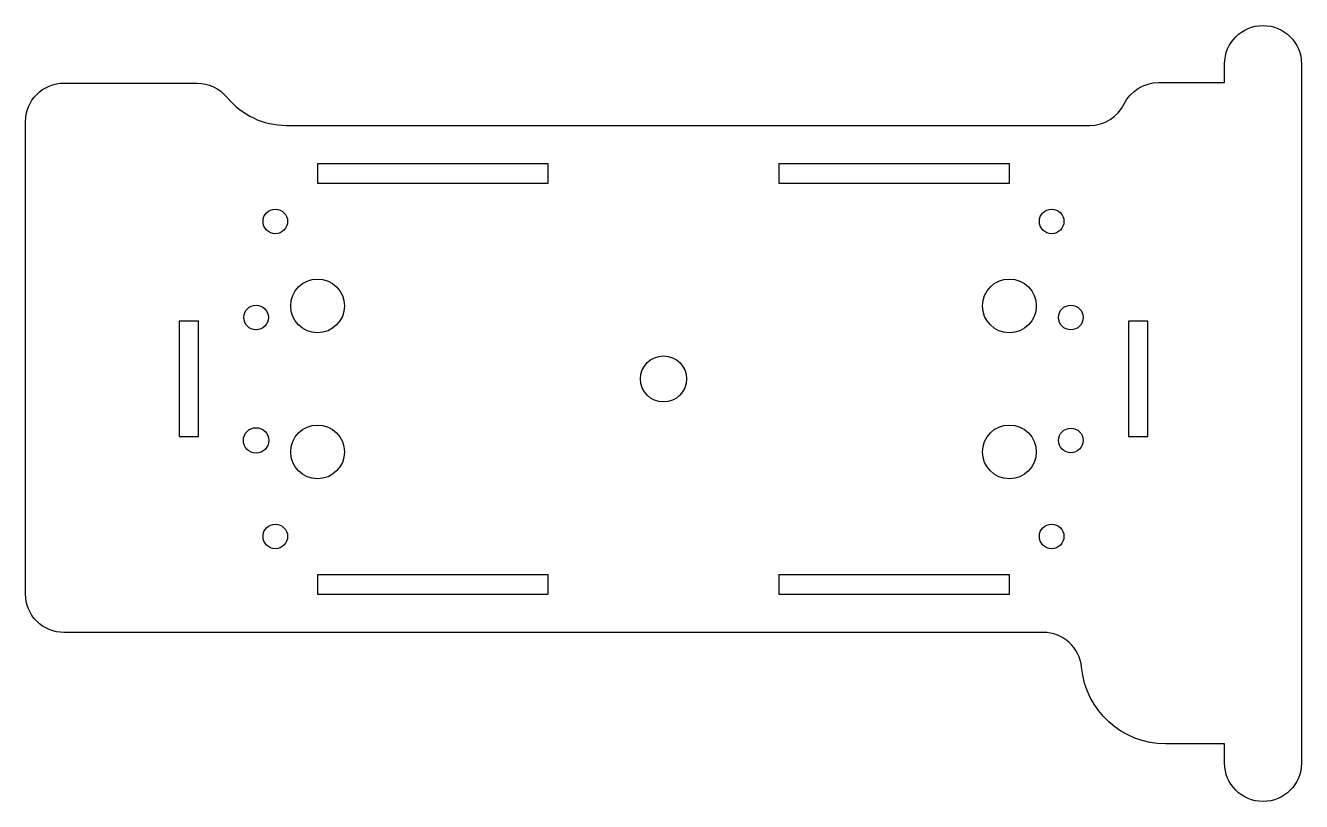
# Model space of a CAD drawing. Header units: millimetres. Extents: x 18 to 184, y -106 to -5.
import ezdxf

# ---------------------------------------------------------------- set-up
doc = ezdxf.new("R2010")
doc.units = ezdxf.units.MM
doc.layers.get('0').update_dxf_attribs({"linetype": 'CONTINUOUS'})

msp = doc.modelspace()

# ---------------------------------------------------------------- linework, layer by layer
msp.add_lwpolyline([(166.73, -98.78, -0.386888), (155.78, -88.81, 0.386888), (150.8, -84.28), (23.39, -84.28, -0.414214), (18.39, -79.28), (18.39, -17.78, -0.414214), (23.39, -12.78), (40.71, -12.78, -0.225064), (44.59, -14.61, 0.225064), (52.33, -18.28), (156.85, -18.28, 0.285658), (161.33, -15.49, -0.285658), (165.82, -12.7), (174.39, -12.7), (174.39, -10.28, -1), (184.39, -10.28), (184.39, -101.28, -1), (174.39, -101.28), (174.39, -98.78)], format="xyb", close=True)
for points in [[(86.39, -25.78), (86.39, -23.28), (56.39, -23.28), (56.39, -25.78)], [(146.39, -25.78), (146.39, -23.28), (116.39, -23.28), (116.39, -25.78)], [(38.39, -58.78), (40.89, -58.78), (40.89, -43.78), (38.39, -43.78)], [(161.89, -58.78), (164.39, -58.78), (164.39, -43.78), (161.89, -43.78)], [(56.39, -76.78), (56.39, -79.28), (86.39, -79.28), (86.39, -76.78)], [(116.39, -76.78), (116.39, -79.28), (146.39, -79.28), (146.39, -76.78)]]:
    msp.add_lwpolyline(points, close=True)
for centre, radius in [((50.89, -30.78), 1.6), ((151.89, -30.78), 1.6), ((56.39, -41.78), 3.5), ((146.39, -41.78), 3.5), ((48.39, -43.28), 1.6), ((154.39, -43.28), 1.6), ((101.39, -51.28), 3), ((48.39, -59.28), 1.65), ((56.39, -60.78), 3.5), ((146.39, -60.78), 3.5), ((154.39, -59.28), 1.6), ((50.89, -71.78), 1.6), ((151.89, -71.78), 1.6)]:
    msp.add_circle(centre, radius)

doc.saveas('drawing.dxf')
